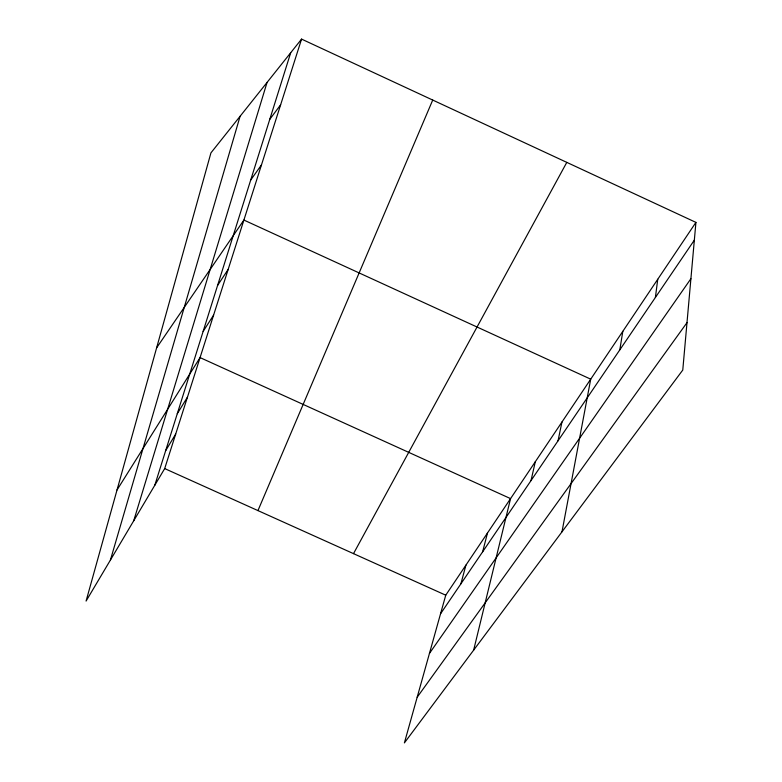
<?xml version="1.0" encoding="UTF-8"?>
<svg xmlns="http://www.w3.org/2000/svg" width="782" height="782" viewBox="0 0 782 782"><rect width="100%" height="100%" fill="white"/><g stroke="black" fill="none" stroke-linecap="round" stroke-linejoin="round"><path stroke-width="1.17" d="M695.921 222.391L682.774 370.052L404.392 742.9L445.75 595.19L695.921 222.391L301.569 39.1L210.935 152.881L86.079 601.065L164.689 468.584L301.569 39.1M655.394 297.483L657.75 279.272M619.813 349.857L622.814 331.333M561.994 531.819L590.713 379.162L243.896 220.065L156.625 347.834M558.016 440.843L561.965 422.006M531.017 480.588L535.318 461.712M473.638 650.165L510.558 498.613L200.065 357.599L117.026 489.972M482.641 551.818L487.479 533.001M460.881 583.861L465.925 565.122M110.409 560.068L240.074 116.303M133.712 520.792L267.053 82.433M154.787 485.27L290.699 52.746M257.952 510.597L432.72 100.057M353.503 553.646L566.794 162.373M165.647 450.706L175.696 434.049M177.27 413.727L187.455 397.139M203.134 331.421L213.594 315.136M217.582 285.43L228.168 269.419M440.53 613.811L694.338 240.133M429.435 653.439L690.907 278.715M250.699 180.055L261.471 164.904M417.187 697.221L686.997 322.653M269.78 119.314L280.63 104.817M164.689 468.584L445.75 595.19"/></g></svg>
